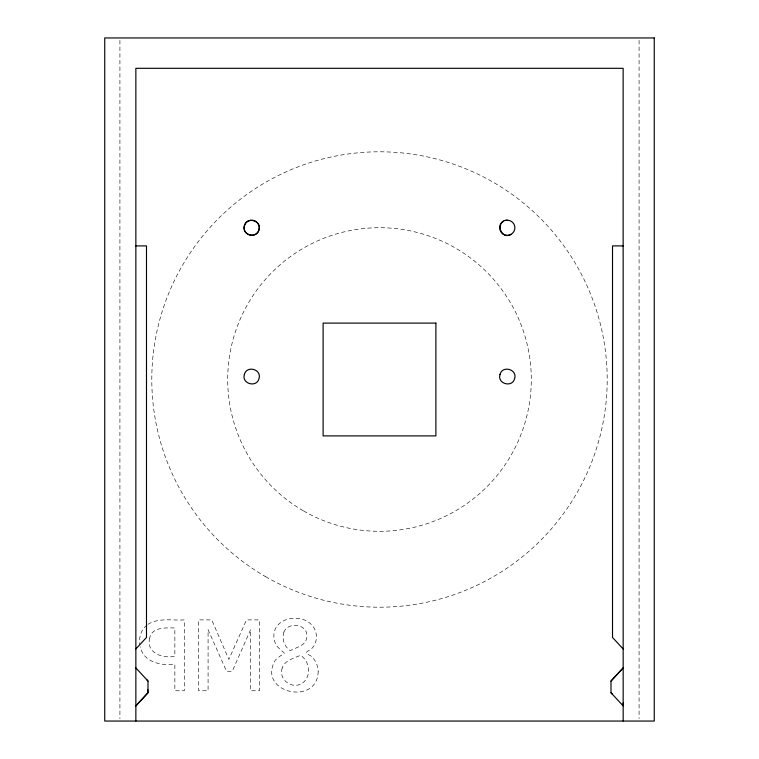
<?xml version="1.0" encoding="UTF-8"?>
<svg xmlns="http://www.w3.org/2000/svg" width="759" height="759" viewBox="0 0 759 759"><rect width="100%" height="100%" fill="white"/><g stroke="black" fill="none" stroke-linecap="round" stroke-linejoin="round"><path stroke-width="0.57" stroke-dasharray="3.79 2.85" d="M147.075 625.093C141.013 629.458 138.736 637.465 139.846 644.638M147.958 624.315C158.745 617.475 172.321 620.72 184.276 619.894L184.276 690.766L174.855 690.766L174.855 664.353C161.439 665.89 143.385 662.275 140.254 646.82M639.078 40.322L639.078 718.678M119.922 40.322L119.922 718.678M318.173 671.203C317.964 706.743 256.542 692.692 275.194 660.349C286.238 649.315 287.708 657.759 276.551 645.738C273.638 640.738 272.889 634.496 275.223 629.126C280.118 618.813 293.515 616.384 303.562 619.61A20.36 20.36 0 0 1 313.059 626.441C318.135 633.253 317.518 643.974 310.735 649.448C303.97 653.11 305.649 652.825 311.332 656.279C315.535 660.14 318.04 665.491 318.173 671.203M149.656 638.072C145.899 653.309 163.033 658.698 174.855 656.307L174.855 627.987C166.031 627.826 151.914 626.82 149.656 638.072M282.187 667.996C278.145 679.941 292.832 690.14 302.661 682.939C311.702 676.25 309.795 660.909 300.469 655.311C293.904 658.357 284.72 660.245 282.187 667.996M283.894 632.038C281.75 638.831 284.293 646.583 290.185 650.643L300.184 646.165L303.135 644.097A10.152 10.152 0 0 0 306.94 635.843C307.129 623.803 288.126 621.583 283.894 632.038M250.584 629.695L232.254 671.25L226.543 671.25L208.08 629.695L208.08 690.766L198.649 690.766L198.649 619.894L211.742 619.894L228.829 659.353L246.533 619.894L259.388 619.894L259.388 690.766L250.584 690.766L250.584 629.695M265.65 576.698A227.7 227.7 0 0 0 607.2 379.5A227.7 227.7 0 0 0 265.65 182.302A227.7 227.7 0 0 0 265.65 576.698M303.6 510.959A151.8 151.8 0 0 0 531.3 379.5A151.8 151.8 0 0 0 303.6 248.041A151.8 151.8 0 0 0 303.6 510.959"/><path stroke-width="1.14" d="M135.861 667.92L148.005 681.041L148.005 692.749L135.861 705.87L148.005 692.749L147.625 689.409M612.513 694.371L610.995 692.777L610.995 681.041L623.139 667.92L610.995 681.079M623.139 702.891L623.139 705.87L610.995 692.777M135.861 648.945L146.487 637.465L146.487 245.897L135.861 245.897M507.316 220.186C494.773 220.176 500.247 240.631 511.111 234.351M623.167 721.05L623.139 68.31L135.861 68.31L135.861 721.05M623.139 245.897L612.513 245.897L612.513 637.465L623.139 648.945M146.487 679.4L148.005 681.051M505.352 220.442A7.59 7.59 0 0 1 514.792 229.095A7.59 7.59 0 0 1 502.961 233.99A7.59 7.59 0 0 1 503.521 221.201M244.351 225.812C241.476 235.129 256.846 239.256 259.018 229.74C261.893 220.423 246.523 216.296 244.351 225.812M244.351 374.576C241.476 383.893 256.846 388.02 259.018 378.504C261.893 369.187 246.523 365.06 244.351 374.576M499.982 374.576C497.107 383.893 512.477 388.02 514.649 378.504C517.524 369.187 502.154 365.06 499.982 374.576M654.258 37.95L104.742 37.95L104.742 721.05L654.258 721.05L654.258 37.95M435.894 323.106L323.106 323.106L323.106 435.894L435.894 435.894L435.894 323.106M247.889 234.351A7.59 7.59 0 0 0 259.274 227.776A7.59 7.59 0 0 0 247.889 221.201A7.59 7.59 0 0 0 247.889 234.351"/></g></svg>
